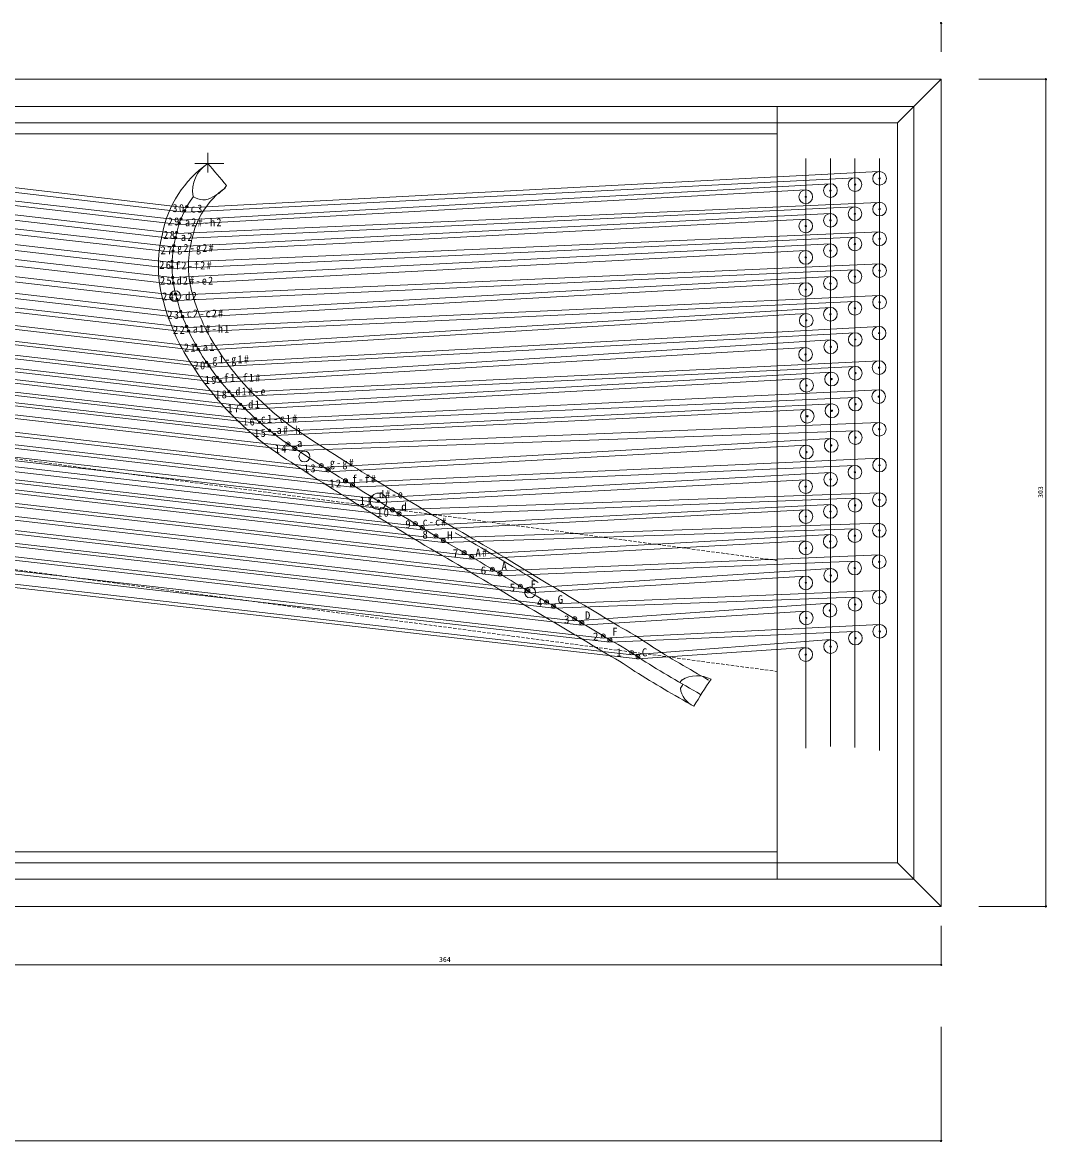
# Model space of a CAD drawing. Units: millimetres, scale not verified. Extents: x -578 to 563, y -303 to 234.
# Drawn here: x 188 to 563, y -233.9 to 176.1 of the extents above; entities that cross this region are included whole.
import ezdxf
from ezdxf.enums import TextEntityAlignment as Align

# ---------------------------------------------------------------- set-up
doc = ezdxf.new("R2010")
doc.units = ezdxf.units.MM
doc.header["$PDMODE"] = 32
doc.header["$PDSIZE"] = 0.5
doc.linetypes.add('DASHED1', pattern=[1.8, 1.2, -0.6])
for name, color, linetype, lineweight in [('0-0', 7, 'Continuous', 9), ('0-2', 4, 'Continuous', 9), ('0-3', 7, 'Continuous', 9), ('0-4', 2, 'Continuous', 9), ('0-6', 4, 'Continuous', 9), ('0-7', 2, 'Continuous', 9), ('0-8', 3, 'Continuous', 9), ('0-9', 4, 'Continuous', 9), ('0-A', 7, 'Continuous', 9), ('0-B', 2, 'Continuous', 9)]:
    doc.layers.add(name, color=color, linetype=linetype, lineweight=lineweight)
doc.layers.add('0-C', color=7, linetype='Continuous')
doc.styles.add('ＭＳ ゴシック', font='')
doc.styles.get('ＭＳ ゴシック').set_extended_font_data('MS Gothic')

# ---------------------------------------------------------------- blocks, each defined once
blk = doc.blocks.new('bb')
at = {"layer": '0-3'}
blk.add_line((111.944, -91.589), (112.515, -90.73), dxfattribs=at)
for centre in [(-72.923, 49.812), (-25.626, -8.918), (57, -58.698)]:
    blk.add_circle(centre, 2, dxfattribs=at)
for centre, radius, start, end in [((-37.182, 64.787), 41.217, 125.40007, 169.00289), ((-54.77, 88.407), 11.793, 122.22099, 189.83758), ((-170.296, -2.157), 148.464, 38.52865, 42.62565), ((-64.657, 98.1), 13.07, 295.07899, 323.48254), ((-37.182, 64.787), 36.217, 143.51437, 169.00289), ((-37.182, 64.787), 30.217, 125.40007, 169.00289), ((-62.669, 91.041), 5.954, 231.33251, 306.61562), ((-31.849, 60.909), 47.273, 165.61972, 196.5415), ((-31.849, 60.909), 42.273, 165.61972, 196.5415), ((-31.849, 60.909), 36.273, 165.61972, 196.5415), ((-0.33, 68.445), 68.653, 195.28269, 214.2259), ((-0.33, 68.445), 79.653, 195.28269, 214.2259), ((-0.33, 68.445), 74.653, 195.28269, 214.2259), ((31.214, 88.075), 105.785, 213.48461, 235.13658), ((31.214, 88.075), 111.785, 213.48461, 235.13658), ((31.214, 88.075), 116.785, 213.48461, 235.13658), ((402.741, 650.979), 780.211, 236.3622, 238.6752), ((402.741, 650.979), 786.211, 236.3622, 238.6752), ((402.741, 650.979), 791.211, 236.3622, 238.6752), ((797.362, 1261.744), 1507.232, 237.93669, 239.41226), ((797.362, 1261.744), 1513.232, 237.93669, 239.41226), ((797.362, 1261.744), 1518.232, 237.93669, 239.41226), ((-442.091, -859.42), 949.56, 58.02782, 60.16833), ((-442.091, -859.42), 943.56, 58.02782, 60.16833), ((-442.091, -859.42), 938.56, 58.02782, 60.16833), ((-755.394, -1451.222), 1618.189, 58.52583, 59.72455), ((-755.394, -1451.222), 1612.189, 58.52583, 59.72455), ((-755.394, -1451.222), 1607.189, 58.52583, 59.72455), ((38.719, -166.912), 108.447, 54.44596, 62.4817), ((38.719, -166.912), 102.447, 54.44596, 62.4817), ((38.719, -166.912), 97.447, 54.44596, 62.4817), ((383.111, 374.959), 533.774, 238.11853, 240.76042), ((383.111, 374.959), 539.774, 238.11853, 240.76042), ((383.111, 374.959), 544.774, 238.11853, 240.76042), ((118.17, -100.162), 10.911, 62.09465, 120.94111), ((120.366, -92.684), 8.417, 187.75941, 246.49657), ((58.886, -61.43), 62.265, 328.6364, 330.32027), ((250.09, -177.869), 153.985, 145.44084, 149.79623)]:
    blk.add_arc(centre, radius, start, end, dxfattribs=at)
for p in [(-68.705, 82.617), (-70.866, 78.092), (-69.507, 81.118), (-71.453, 76.497), (-72.844, 71.227), (-72.412, 73.18), (-73.771, 66.344), (-73.467, 68.321), (-74.09, 62.572), (-74.12, 60.445), (-73.909, 56.668), (-73.65, 54.607), (-72.842, 50.586), (-72.304, 48.628), (-70.96, 44.269), (-70.28, 42.367), (-68.811, 38.723), (-68.07, 37.072), (-65.423, 31.894), (-64.522, 30.334), (-61.49, 25.611), (-60.593, 24.3), (-57.535, 20.109), (-56.437, 18.698), (-53.279, 14.885), (-51.921, 13.345), (-48.99, 10.209), (-47.559, 8.761), (-43.506, 4.932), (-41.992, 3.596), (-38.382, 0.598), (-36.59, -0.798), (-31.639, -4.339), (-29.135, -5.992), (-19.48, -12.238), (-16.946, -13.845), (-10.584, -17.819), (-8.029, -19.391), (-1.059, -23.712), (1.491, -25.292), (6.601, -28.438), (8.989, -29.899), (14.973, -33.532), (17.542, -35.081), (22.519, -38.06), (25.269, -39.696), (32.876, -44.122), (35.638, -45.737), (43.206, -50.228), (45.948, -51.879), (53.458, -56.465), (56.179, -58.151), (63.054, -62.23), (65.638, -63.756), (73.36, -68.355), (75.944, -69.907), (83.79, -74.659), (86.208, -76.136), (94.232, -80.809), (96.494, -82.31)]:
    blk.add_point(p, dxfattribs=at)
at = {"layer": '0-3', "color": 2}
blk.add_point((-10.414, -17.924), dxfattribs=at)
at = {"layer": '0-3', "style": 'ＭＳ ゴシック'}
for s, p in [('a', (-28.383, -6.349)), ('d', (9.81, -29.597)), ('H', (26.6, -40.113)), ('A', (46.527, -51.368)), ('E', (57.229, -58.103)), ('G', (67.1, -63.546)), ('D', (77.063, -69.45)), ('F', (87.027, -75.447)), ('C', (97.912, -83.011))]:
    blk.add_text(s, height=2.933, dxfattribs=at).set_placement(p, align=Align.BOTTOM_LEFT)
at = {"layer": '0-3', "char_height": 2.933, "attachment_point": 7, "style": 'ＭＳ ゴシック'}
for s, insert in [('\\T1.27;\\W0.95;c3', (-67.314, 80.37)), ('\\T1.28;\\W0.9;a2#-h2', (-69.343, 75.388)), ('\\T1.27;\\W0.95;a2', (-70.912, 70.037)), ('\\T1.28;\\W0.9;g2-g2#', (-72.203, 65.056)), ('\\T1.28;\\W0.9;f2-f2#', (-72.941, 59.613)), ('\\T1.28;\\W0.9;d2#-e2', (-72.388, 53.985)), ('\\T1.27;\\W0.95;d2', (-69.322, 48.395)), ('\\T1.28;\\W0.9;c2-c2#', (-68.697, 41.992)), ('\\T1.28;\\W0.9;a1#-h1', (-66.483, 36.365)), ('\\T1.27;\\W0.95;a1', (-62.885, 29.723)), ('\\T1.28;\\W0.9;g1-g1#', (-59.288, 24.28)), ('\\T1.28;\\W0.9;f1-f1#', (-55.136, 18.468)), ('\\T1.28;\\W0.9;d1#-e', (-50.892, 13.394)), ('\\T1.27;\\W0.95;d1', (-46.28, 8.689)), ('\\T1.28;\\W0.9;c1-c1#', (-41.575, 3.43)), ('\\T1.28;\\W0.9;a#-h', (-35.763, -0.721)), ('\\T1.28;\\W0.9;g-g#', (-16.297, -13.637)), ('\\T1.28;\\W0.9;f-f#', (-8.179, -18.618)), ('\\T1.28;\\W0.9;d#-e', (1.692, -24.246)), ('\\T1.28;\\W0.9;c-c#', (17.652, -34.301)), ('\\T1.27;\\W0.95;A#', (37.025, -45.556))]:
    blk.add_mtext(s, dxfattribs=dict(at, insert=insert))
blk = doc.blocks.new('456')
at = {"layer": '0-6'}
for p, q in [((-127.275, -22.704), (-133.275, -23.431)), ((-127.275, -129.704), (-127.275, -22.704)), ((-127.275, -129.704), (-133.275, -135.704)), ((204.725, -129.704), (210.725, -135.704))]:
    blk.add_line(p, q, dxfattribs=at)
for points in [[(-151.435, 141.296), (-158.382, 147.296), (210.725, 147.296), (210.725, -135.704), (-133.275, -135.704), (-133.275, -23.431), (-158.382, 147.296)], [(-127.275, -129.704), (204.725, -129.704), (204.725, 141.296), (210.725, 147.296)], [(204.725, 141.296), (-151.435, 141.296), (-127.215, -23.4)]]:
    blk.add_lwpolyline(points, dxfattribs=at)

msp = doc.modelspace()

# ---------------------------------------------------------------- linework, layer by layer
at = {"layer": '0-0'}
for p, q in [((524.415, 155.271), (-554.585, 155.271)), ((524.415, 155.271), (514.415, 145.271)), ((464.415, -137.729), (464.415, 145.271)), ((160.415, -137.729), (514.415, -137.729)), ((160.415, -137.729), (514.415, -137.729)), ((524.415, -147.729), (514.415, -137.729))]:
    msp.add_line(p, q, dxfattribs=at)
for points in [[(-554.585, -147.729), (524.415, -147.729), (524.415, 155.271)], [(514.415, -137.729), (514.415, 145.271), (-544.585, 145.271), (-544.585, -137.729)]]:
    msp.add_lwpolyline(points, dxfattribs=at)
at = {"layer": '0-2'}
for p, q in [((524.415, 175.845), (524.415, 165.333)), ((524.415, -169.156), (524.415, -154.82)), ((160.415, -169.156), (524.415, -169.156))]:
    msp.add_line(p, q, dxfattribs=at)
for p in [(524.415, 175.845), (524.415, -169.156)]:
    msp.add_point(p, dxfattribs=at)
at = {"layer": '0-3', "color": 134}
for centre, radius in [((247.388, 107.094), 0.45), ((248.189, 108.593), 0.45), ((245.442, 102.473), 0.45), ((246.029, 104.069), 0.45), ((244.483, 99.157), 0.45), ((243.427, 94.298), 0.45), ((244.051, 97.204), 0.45), ((243.123, 92.321), 0.45), ((242.775, 86.422), 0.45), ((242.805, 88.549), 0.45), ((242.986, 82.644), 0.45), ((243.245, 80.583), 0.45), ((244.052, 76.562), 0.45), ((244.59, 74.604), 0.45), ((245.935, 70.246), 0.45), ((246.615, 68.344), 0.45), ((248.084, 64.7), 0.45), ((248.824, 63.049), 0.45), ((251.472, 57.871), 0.45), ((252.373, 56.31), 0.45), ((255.404, 51.587), 0.45), ((256.301, 50.276), 0.45), ((259.359, 46.085), 0.45), ((260.458, 44.674), 0.45), ((263.616, 40.861), 0.45), ((264.974, 39.322), 0.45), ((267.905, 36.185), 0.45), ((269.336, 34.737), 0.45), ((273.388, 30.909), 0.45), ((274.903, 29.572), 0.45), ((278.513, 26.574), 0.45), ((280.305, 25.178), 0.45), ((285.255, 21.638), 0.75), ((287.76, 19.984), 0.75), ((297.415, 13.738), 0.75), ((299.948, 12.132), 0.75), ((306.31, 8.158), 0.75), ((308.865, 6.586), 0.75), ((315.836, 2.265), 0.45), ((318.386, 0.684), 0.45), ((323.495, -2.461), 0.75), ((325.884, -3.922), 0.75), ((331.868, -7.555), 0.75), ((334.437, -9.104), 0.75), ((339.413, -12.083), 0.75), ((342.164, -13.719), 0.75), ((349.771, -18.145), 0.75), ((352.533, -19.761), 0.75), ((360.101, -24.251), 0.75), ((362.843, -25.902), 0.75), ((370.353, -30.489), 0.75), ((373.074, -32.174), 0.75), ((379.949, -36.254), 0.75), ((382.533, -37.78), 0.75), ((390.255, -42.378), 0.75), ((392.839, -43.93), 0.75), ((400.685, -48.683), 0.75), ((403.102, -50.159), 0.75), ((411.127, -54.832), 0.75), ((413.389, -56.333), 0.75)]:
    msp.add_circle(centre, radius, dxfattribs=at)
at = {"layer": '0-3', "color": 6}
msp.add_circle((269.336, 34.737), 0.45, dxfattribs=at)
at = {"layer": '0-4'}
for p, q in [((-240.83, 137.881), (242.986, 82.644)), ((-529.124, 103.676), (306.195, 7.423)), ((-529.124, 94.717), (323.495, -2.461)), ((242.986, 82.644), (483.862, 94.972)), ((284.997, 20.914), (285.068, 20.906)), ((306.194, 7.423), (501.846, 16.411)), ((323.495, -2.461), (501.848, 3.725))]:
    msp.add_line(p, q, dxfattribs=at)
at = {"layer": '0-4', "color": 134}
for p, q in [((-537.415, 107.489), (299.777, 11.394)), ((299.777, 11.394), (475.119, 21.171))]:
    msp.add_line(p, q, dxfattribs=at)
at = {"layer": '0-4'}
for points in [[(-80.001, 139.582), (245.464, 102.026), (474.861, 114.71)], [(-66.611, 139.694), (246.018, 103.609), (483.871, 117.001)], [(-537.415, 136.208), (260.448, 44.225), (474.791, 56.955)], [(-529.096, 136.539), (259.34, 45.663), (483.983, 59.746)], [(-440.071, 135.843), (252.389, 55.873), (474.97, 69.44)], [(-426.516, 135.983), (251.492, 57.416), (483.862, 71.695)], [(-391.62, 136.406), (248.841, 62.6), (492.809, 73.883)], [(-378.246, 136.482), (248.089, 64.262), (501.862, 76.093)], [(-304.54, 137.244), (244.567, 74.155), (492.862, 85.491)], [(-287.348, 137.444), (244.079, 76.107), (501.862, 87.679)], [(-256.724, 137.739), (243.261, 80.143), (474.862, 92.487)], [(-211.834, 138.225), (242.786, 85.973), (492.862, 97.406)], [(-196.651, 138.36), (242.773, 88.097), (501.862, 99.343)], [(-122.472, 139.127), (244, 96.75), (492.862, 108.465)], [(-106.232, 139.306), (244.474, 98.715), (501.53, 110.163)], [(-529.124, 131.642), (263.574, 40.413), (501.711, 52.142)], [(-537.415, 131.158), (264.959, 38.883), (493.011, 50.061)], [(-529.124, 127.192), (267.967, 35.744), (484.312, 47.927)], [(-537.415, 126.761), (269.339, 34.293), (475.119, 45.629)], [(-537.415, 118.162), (280.308, 24.732), (475.415, 34.308)], [(-529.14, 118.414), (278.556, 26.126), (484.511, 36.356)], [(-537.415, 113.595), (287.753, 19.229), (493.011, 26.52)], [(-529.124, 114.261), (285.312, 20.878), (501.771, 29.531)], [(-537.415, 103.008), (308.818, 5.841), (492.847, 13.815)], [(-529.093, 98.881), (315.851, 1.806), (483.927, 11.188)], [(-537.415, 94.548), (325.821, -4.672), (492.58, 1.761)], [(-534.937, 98.261), (318.431, 0.231), (474.791, 8.531)], [(-537.415, 86.544), (342.19, -14.46), (492.737, -9.406)], [(-529.124, 87.005), (339.407, -12.824), (501.791, -7.368)], [(-537.415, 81.573), (352.518, -20.501), (474.866, -13.888)], [(-529.124, 81.799), (349.775, -18.905), (483.859, -11.511)], [(-537.415, 76.661), (362.807, -26.648), (492.891, -21.261)], [(-529.124, 77.132), (360.05, -24.986), (501.869, -18.905)], [(-537.415, 71.687), (373.082, -32.913), (474.827, -26.743)], [(-529.124, 72.019), (370.352, -31.238), (484.134, -23.994)], [(-537.415, 61.745), (392.855, -44.679), (474.984, -39.559)], [(-529.124, 62.143), (390.217, -43.123), (483.802, -36.659)], [(-537.415, 56.763), (403.102, -50.918), (492.698, -47.051)], [(-529.124, 57.078), (400.685, -49.428), (501.83, -44.418)]]:
    msp.add_lwpolyline(points, dxfattribs=at)
at = {"layer": '0-4', "color": 6}
for points in [[(-39.3, 139.999), (247.39, 106.63), (492.884, 119.183)], [(-349.978, 136.774), (246.638, 67.902), (474.862, 80.722)], [(-334.273, 136.936), (245.965, 69.802), (483.862, 82.993)], [(-537.415, 122.273), (274.928, 29.106), (493.011, 38.735)], [(-529.124, 122.694), (273.452, 30.458), (501.547, 41.525)], [(-537.415, 90.453), (334.408, -9.83), (474.944, -2.48)], [(-529.124, 90.895), (331.849, -8.286), (483.841, -0.524)], [(-537.415, 51.774), (413.389, -57.085), (474.905, -52.845)], [(-529.124, 52.161), (411.127, -55.581), (484.076, -49.984)]]:
    msp.add_lwpolyline(points, dxfattribs=at)
at = {"layer": '0-4', "color": 4}
msp.add_lwpolyline([(-24.672, 140.138), (248.194, 108.147), (501.519, 121.436)], dxfattribs=at)
at = {"layer": '0-4', "color": 134}
for points in [[(-484.409, 135.384), (256.31, 49.829), (492.969, 62.425)], [(-474.16, 135.49), (255.423, 51.15), (501.711, 64.748)], [(-169.915, 138.61), (243.076, 91.87), (474.862, 104.002)], [(-152.304, 138.818), (243.366, 93.848), (483.862, 106.079)], [(-529.124, 108.158), (297.448, 12.99), (484.148, 23.663)], [(-537.415, 66.728), (382.553, -38.519), (492.696, -34.503)], [(-529.124, 67.051), (379.981, -37.029), (501.714, -32.03)]]:
    msp.add_lwpolyline(points, dxfattribs=at)
at = {"layer": '0-4'}
msp.add_circle((318.386, 0.684), 3, dxfattribs=at)
msp.add_arc((-125.197, -833.444), 948.247, 58.02782, 60.16833, dxfattribs=at)
at = {"layer": '0-7'}
for centre in [(492.884, 116.683), (501.869, 118.96), (483.872, 114.485), (474.862, 112.195), (492.862, 105.965), (501.862, 107.685), (474.862, 101.502), (483.862, 103.579), (501.862, 96.843), (483.862, 92.472), (492.862, 94.906), (474.862, 89.987), (501.862, 85.179), (483.862, 80.493), (492.862, 82.991), (474.862, 78.222), (492.862, 71.383), (501.862, 73.593), (483.862, 69.195), (475.012, 66.94), (492.969, 59.925), (501.715, 62.248), (484.005, 57.246), (474.791, 54.455), (493.011, 47.561), (501.711, 49.642), (475.119, 43.129), (484.312, 45.427), (501.547, 39.025), (493.011, 36.235), (475.415, 31.808), (484.415, 33.821), (501.771, 27.031), (493.011, 24.02), (475.108, 18.659), (484.171, 21.133), (501.846, 13.911), (492.847, 11.315), (474.813, 6.031), (483.95, 8.658), (492.928, -0.822), (501.833, 1.231), (474.875, -4.943), (483.859, -3.076), (501.795, -10.004), (483.802, -14.057), (492.825, -11.94), (474.905, -16.469), (501.767, -21.472), (484.011, -26.515), (492.766, -23.834), (474.87, -29.232), (501.833, -34.496), (483.675, -39.298), (492.928, -37.105), (475.023, -42.092), (501.956, -46.988), (493.036, -49.482), (474.836, -55.51), (483.911, -52.587)]:
    msp.add_circle(centre, 2.5, dxfattribs=at)
for p in [(501.869, 118.96), (492.884, 116.683), (474.862, 112.195), (483.872, 114.485), (501.862, 107.685), (483.862, 103.579), (492.862, 105.965), (474.862, 101.502), (492.862, 94.906), (501.862, 96.843), (474.862, 89.987), (483.862, 92.472), (492.862, 82.991), (501.862, 85.179), (474.862, 78.222), (483.862, 80.493), (501.862, 73.593), (492.862, 71.383), (475.012, 66.94), (483.862, 69.195), (501.715, 62.248), (484.005, 57.246), (492.969, 59.925), (474.791, 54.455), (501.711, 49.642), (484.312, 45.427), (493.011, 47.561), (475.119, 43.129), (501.547, 39.025), (484.415, 33.821), (493.011, 36.235), (475.415, 31.808), (501.771, 27.031), (484.171, 21.133), (493.011, 24.02), (475.108, 18.659), (501.846, 13.911), (483.95, 8.658), (492.847, 11.315), (474.813, 6.031), (501.833, 1.231), (483.859, -3.076), (492.928, -0.822), (474.875, -4.943), (492.825, -11.94), (501.795, -10.004), (474.905, -16.469), (483.802, -14.057), (492.766, -23.834), (501.767, -21.472), (484.011, -26.515), (474.87, -29.232), (492.928, -37.105), (501.833, -34.496), (483.675, -39.298), (475.023, -42.092), (501.956, -46.988), (483.911, -52.587), (493.036, -49.482), (474.836, -55.51)]:
    msp.add_point(p, dxfattribs=at)
at = {"layer": '0-8'}
for p, q in [((474.862, -89.773), (474.862, 126.232)), ((483.862, -89.168), (483.862, 126.232)), ((492.862, -89.572), (492.862, 126.232)), ((501.862, -90.58), (501.862, 126.232))]:
    msp.add_line(p, q, dxfattribs=at)
at = {"layer": '0-9'}
for p, q in [((562.788, 155.271), (538.24, 155.271)), ((562.788, -147.729), (562.788, 155.271)), ((562.788, -147.729), (538.24, -147.729)), ((524.415, -233.662), (524.415, -191.839)), ((-554.585, -233.662), (524.415, -233.662))]:
    msp.add_line(p, q, dxfattribs=at)
for p in [(562.788, 155.271), (562.788, -147.729), (524.415, -233.662)]:
    msp.add_point(p, dxfattribs=at)
at = {"layer": '0-A'}
for p, q in [((464.415, 135.271), (157.003, 135.271)), ((180.415, -127.729), (464.415, -127.729))]:
    msp.add_line(p, q, dxfattribs=at)
at = {"layer": '0-A', "color": 4, "linetype": 'DASHED1'}
for p, q in [((-514.248, 109.725), (464.415, -21.034)), ((-519.585, 69.782), (464.415, -61.69))]:
    msp.add_line(p, q, dxfattribs=at)
at = {"layer": '0-B', "color": 1}
for p, q in [((255.837, 124.36), (255.837, 128.263)), ((261.79, 124.36), (251.123, 124.36)), ((255.837, 124.36), (260.927, 124.36)), ((255.837, 124.36), (255.837, 121.111))]:
    msp.add_line(p, q, dxfattribs=at)

# ---------------------------------------------------------------- block references
at = {"layer": '0-3'}
msp.add_blockref('bb', (316.895, 25.977), dxfattribs=at)
at = {"layer": '0-6'}
msp.add_blockref('456', (303.69, -2.025), dxfattribs=at)

# ---------------------------------------------------------------- texts
at = {"layer": '0-2', "style": 'ＭＳ ゴシック'}
msp.add_text('364', height=1.833, dxfattribs=at).set_placement((340.54, -168.656), align=Align.BOTTOM_LEFT)
at = {"layer": '0-9', "style": 'ＭＳ ゴシック'}
msp.add_text('303', height=1.833, rotation=90, dxfattribs=at).set_placement((562.288, 1.896), align=Align.BOTTOM_LEFT)
at = {"layer": '0-C', "style": 'ＭＳ ゴシック'}
for s, p in [('9', (328.181, -10.078)), ('8', (334.46, -13.89)), ('7', (345.618, -20.674)), ('6', (355.822, -27.01)), ('5', (366.419, -33.289)), ('4', (376.399, -38.84)), ('3', (386.323, -44.951)), ('2', (396.863, -51.231)), ('1', (405.502, -57.025))]:
    msp.add_text(s, height=2.933, dxfattribs=at).set_placement(p, align=Align.BOTTOM_LEFT)
at = {"layer": '0-C', "char_height": 2.933, "attachment_point": 7, "style": 'ＭＳ ゴシック'}
for s, insert in [('\\T1.27;\\W0.95;30', (242.902, 106.543)), ('\\T1.27;\\W0.95;29', (241.164, 101.665)), ('\\T1.27;\\W0.95;28', (239.538, 96.731)), ('\\T1.27;\\W0.95;27', (238.585, 91.18)), ('\\T1.27;\\W0.95;26', (238.081, 85.742)), ('\\T1.27;\\W0.95;25', (238.361, 79.967)), ('\\T1.27;\\W0.95;24', (239.146, 74.248)), ('\\T1.27;\\W0.95;23', (241.052, 67.464)), ('\\T1.27;\\W0.95;22', (243.127, 61.969)), ('\\T1.27;\\W0.95;21', (247.107, 55.521)), ('\\T1.27;\\W0.95;20', (250.64, 48.961)), ('\\T1.27;\\W0.95;19', (254.733, 43.635)), ('\\T1.27;\\W0.95;18', (258.545, 38.309)), ('\\T1.27;\\W0.95;17', (263.087, 33.262)), ('\\T1.27;\\W0.95;16', (268.749, 28.385)), ('\\T1.27;\\W0.95;15', (272.842, 24.18)), ('\\T1.27;\\W0.95;14', (280.355, 18.461)), ('\\T1.27;\\W0.95;13', (291.064, 11.228)), ('\\T1.27;\\W0.95;12', (300.371, 5.733)), ('\\T1.27;\\W0.95;11', (311.529, -0.602)), ('\\T1.27;\\W0.95;10', (317.864, -5.032))]:
    msp.add_mtext(s, dxfattribs=dict(at, insert=insert))

doc.saveas('drawing.dxf')
